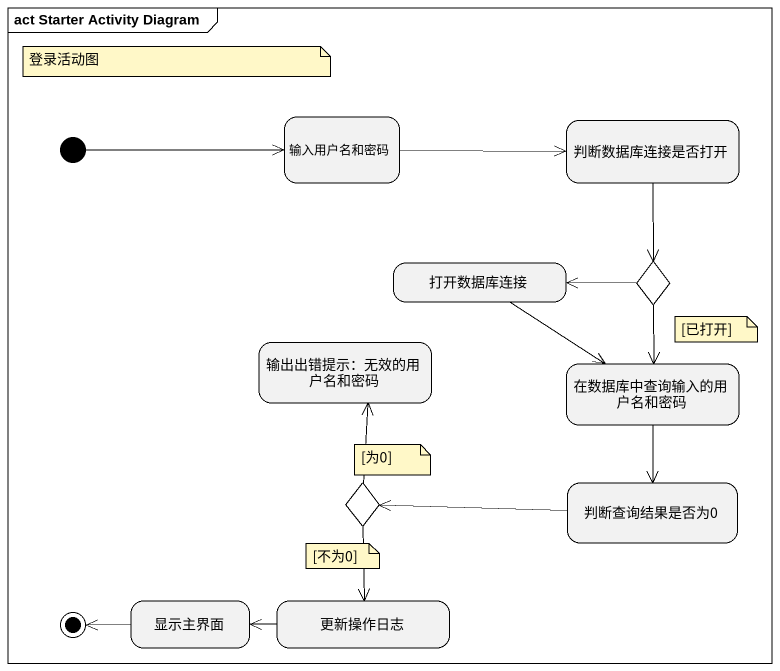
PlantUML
@startuml
mainframe act Starter Activity Diagram
hide empty description
state 输入用户名和密码
state 判断数据库连接是否打开
state 打开数据库连接
state choice1 <<choice>>
state "输出出错提示：无效的用户名和密码" as 输出出错提示_无效的用户名和密码
state 在数据库中查询输入的用户名和密码
state choice2 <<choice>>
state 判断查询结果是否为0
state 显示主界面
state 更新操作日志
[*] -right-> 输入用户名和密码
输入用户名和密码 -right-> 判断数据库连接是否打开
判断数据库连接是否打开 --> choice1
打开数据库连接 --> 在数据库中查询输入的用户名和密码
choice1 -left-> 打开数据库连接
choice1 --> 在数据库中查询输入的用户名和密码
在数据库中查询输入的用户名和密码 --> 判断查询结果是否为0
choice2 -up-> 输出出错提示_无效的用户名和密码
choice2 --> 更新操作日志
判断查询结果是否为0 -left-> choice2
更新操作日志 -left-> 显示主界面
显示主界面 -left-> [*]
note as N1
  登录活动图
end note
note as N2
  [已打开]
end note
note as N3
  [为0]
end note
note as N4
  [不为0]
end note
@enduml
